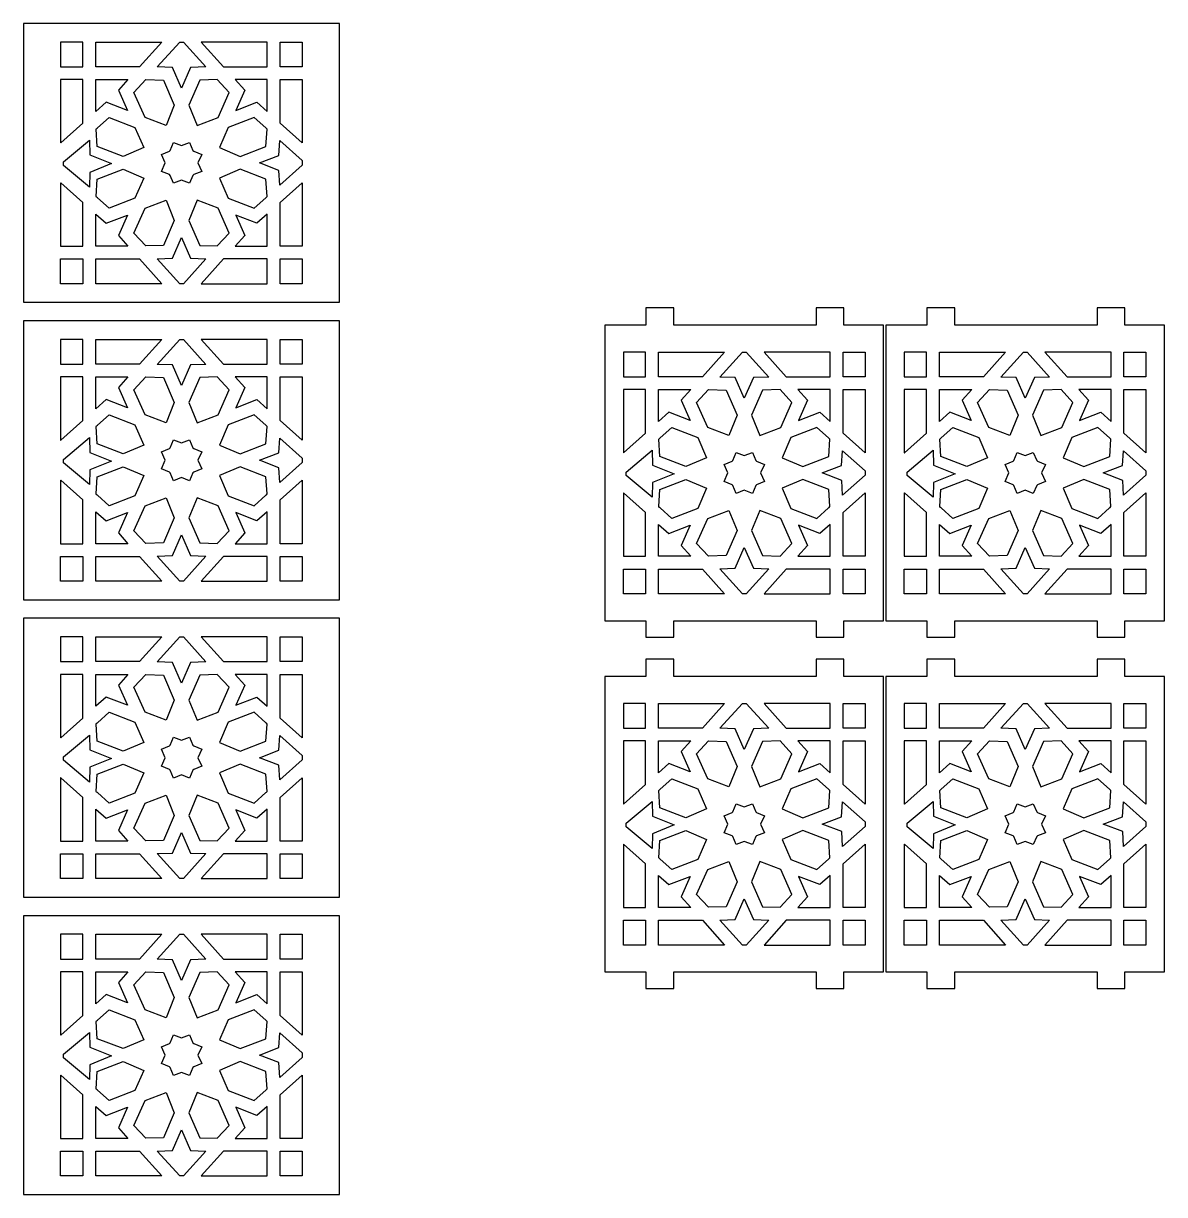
# Model space of a CAD drawing. Extents: x 48 to 1312, y 41 to 2271.
# Drawn here: x 48 to 661, y 1001 to 1631 of the extents above; entities that cross this region are included whole.
import ezdxf

# ---------------------------------------------------------------- set-up
doc = ezdxf.new("R2010")
doc.units = 0
doc.layers.add('IMPORTER_-_57', color=18, linetype='CONTINUOUS')
doc.layers.add('LAYER_1', color=18, linetype='CONTINUOUS')

msp = doc.modelspace()

# ---------------------------------------------------------------- linework, layer by layer
at = {"layer": 'IMPORTER_-_57'}
for points in [[(121.98, 1620.75), (110, 1607.45), (86.45, 1607.45), (86.45, 1620.75)], [(132.57, 1620.75), (133.54, 1620.75), (145.67, 1607.32), (137.45, 1607.05), (132.57, 1595.9), (127.69, 1607.05), (119.47, 1607.32), (131.59, 1620.75)], [(143.16, 1620.75), (155.14, 1607.45), (178.69, 1607.45), (178.69, 1620.75)], [(197.5, 1607.45), (185.66, 1607.45), (185.66, 1620.75), (197.5, 1620.75)], [(86.45, 1600.6), (103.73, 1600.6), (98.57, 1594.83), (103.45, 1583.95), (92.02, 1588.38), (86.45, 1583.41)], [(112.92, 1580.19), (106.93, 1593.62), (113.34, 1600.6), (122.82, 1600.2), (128.67, 1586.77), (124.21, 1575.89)], [(152.22, 1580.19), (158.21, 1593.62), (151.8, 1600.6), (142.32, 1600.2), (136.47, 1586.77), (140.93, 1575.89)], [(178.69, 1600.6), (161.41, 1600.6), (166.57, 1594.83), (161.69, 1583.95), (173.12, 1588.38), (178.69, 1583.41)], [(197.5, 1566.49), (185.66, 1577.1), (185.66, 1600.6), (197.5, 1600.6)], [(93.55, 1580.19), (107.49, 1574.82), (112.23, 1563.94), (101.08, 1559.24), (87.15, 1564.61), (86.59, 1573.88), (86.87, 1574.28), (87.28, 1574.55)], [(171.58, 1580.19), (157.65, 1574.82), (152.91, 1563.94), (164.06, 1559.24), (177.99, 1564.61), (178.55, 1573.88), (178.27, 1574.28), (177.85, 1574.55)], [(69.04, 1555.31), (69.04, 1556.25), (82.98, 1567.93), (83.26, 1560.01), (94.82, 1555.31), (83.26, 1550.61), (82.98, 1542.68), (69.04, 1554.37)], [(132.57, 1565.15), (136.89, 1566.76), (138.7, 1562.46), (139.12, 1562.06), (143.44, 1560.31), (141.35, 1555.75), (143.44, 1551.18), (139.12, 1549.44), (138.7, 1549.03), (136.89, 1544.74), (132.57, 1546.48), (128.25, 1544.74), (126.44, 1549.03), (126.02, 1549.44), (121.7, 1551.18), (123.79, 1555.75), (121.7, 1560.31), (126.02, 1562.06), (126.44, 1562.46), (128.25, 1566.76)], [(132.57, 1565.15), (136.89, 1566.76), (138.7, 1562.46), (139.12, 1562.06), (143.44, 1560.31), (141.35, 1555.75), (143.44, 1551.18), (139.12, 1549.44), (138.7, 1549.03), (136.89, 1544.74), (132.57, 1546.48), (128.25, 1544.74), (126.44, 1549.03), (126.02, 1549.44), (121.7, 1551.18), (123.79, 1555.75), (121.7, 1560.31), (126.02, 1562.06), (126.44, 1562.46), (128.25, 1566.76)], [(197.5, 1554.54), (185.38, 1543.8), (184.96, 1551.72), (174.51, 1555.75), (184.82, 1559.78), (185.38, 1567.7), (197.5, 1556.96)], [(87.28, 1536.95), (86.87, 1537.22), (86.59, 1537.62), (87.15, 1546.89), (101.08, 1552.26), (112.23, 1547.56), (107.49, 1536.68), (93.55, 1531.31)], [(177.85, 1536.95), (178.27, 1537.22), (178.55, 1537.62), (177.99, 1546.89), (164.06, 1552.26), (152.91, 1547.56), (157.65, 1536.68), (171.58, 1531.31)], [(197.5, 1510.89), (185.66, 1510.89), (185.66, 1534.4), (197.5, 1545)], [(112.92, 1531.31), (124.21, 1535.6), (128.67, 1524.73), (122.82, 1511.3), (113.34, 1511.03), (106.93, 1517.88)], [(152.22, 1531.31), (140.93, 1535.6), (136.47, 1524.73), (142.32, 1511.3), (151.8, 1511.03), (158.21, 1517.88)], [(86.45, 1510.89), (86.45, 1528.08), (92.02, 1523.25), (103.45, 1527.68), (98.57, 1516.67), (103.73, 1510.89)], [(178.69, 1510.89), (178.69, 1528.08), (173.12, 1523.25), (161.69, 1527.68), (166.57, 1516.67), (161.41, 1510.89)], [(132.57, 1515.59), (137.45, 1504.45), (145.67, 1504.18), (133.54, 1490.75), (132.57, 1490.75), (131.59, 1490.75), (119.47, 1504.18), (127.69, 1504.45)], [(86.45, 1504.04), (110, 1504.04), (121.98, 1490.75), (86.45, 1490.75)], [(178.69, 1504.04), (155.14, 1504.04), (143.16, 1490.75), (178.69, 1490.75)], [(197.5, 1490.75), (185.66, 1490.75), (185.66, 1504.04), (197.5, 1504.04)], [(121.98, 1460.75), (110, 1447.45), (86.45, 1447.45), (86.45, 1460.75)], [(132.57, 1460.75), (133.54, 1460.75), (145.67, 1447.32), (137.45, 1447.05), (132.57, 1435.9), (127.69, 1447.05), (119.47, 1447.32), (131.59, 1460.75)], [(143.16, 1460.75), (155.14, 1447.45), (178.69, 1447.45), (178.69, 1460.75)], [(197.5, 1447.45), (185.66, 1447.45), (185.66, 1460.75), (197.5, 1460.75)], [(424.72, 1453.93), (412.74, 1440.64), (389.19, 1440.64), (389.19, 1453.93)], [(435.31, 1453.93), (436.29, 1453.93), (448.41, 1440.5), (440.19, 1440.24), (435.31, 1429.09), (430.44, 1440.24), (422.21, 1440.5), (434.34, 1453.93)], [(445.9, 1453.93), (457.88, 1440.64), (481.43, 1440.64), (481.43, 1453.93)], [(500.24, 1440.64), (488.4, 1440.64), (488.4, 1453.93), (500.24, 1453.93)], [(575.87, 1453.93), (563.89, 1440.64), (540.34, 1440.64), (540.34, 1453.93)], [(586.46, 1453.93), (587.43, 1453.93), (599.56, 1440.5), (591.34, 1440.24), (586.46, 1429.09), (581.58, 1440.24), (573.36, 1440.5), (585.48, 1453.93)], [(597.05, 1453.93), (609.03, 1440.64), (632.58, 1440.64), (632.58, 1453.93)], [(651.39, 1440.64), (639.55, 1440.64), (639.55, 1453.93), (651.39, 1453.93)], [(86.45, 1440.6), (103.73, 1440.6), (98.57, 1434.83), (103.45, 1423.95), (92.02, 1428.38), (86.45, 1423.41)], [(112.92, 1420.19), (106.93, 1433.62), (113.34, 1440.6), (122.82, 1440.2), (128.67, 1426.77), (124.21, 1415.89)], [(152.22, 1420.19), (158.21, 1433.62), (151.8, 1440.6), (142.32, 1440.2), (136.47, 1426.77), (140.93, 1415.89)], [(178.69, 1440.6), (161.41, 1440.6), (166.57, 1434.83), (161.69, 1423.95), (173.12, 1428.38), (178.69, 1423.41)], [(197.5, 1406.49), (185.66, 1417.1), (185.66, 1440.6), (197.5, 1440.6)], [(389.19, 1433.79), (406.47, 1433.79), (401.31, 1428.01), (406.19, 1417.14), (394.77, 1421.57), (389.19, 1416.6)], [(415.67, 1413.38), (409.67, 1426.81), (416.08, 1433.79), (425.56, 1433.39), (431.41, 1419.96), (426.95, 1409.08)], [(454.96, 1413.38), (460.95, 1426.81), (454.54, 1433.79), (445.07, 1433.39), (439.21, 1419.96), (443.67, 1409.08)], [(481.43, 1433.79), (464.16, 1433.79), (469.31, 1428.01), (464.43, 1417.14), (475.86, 1421.57), (481.43, 1416.6)], [(500.24, 1399.68), (488.4, 1410.29), (488.4, 1433.79), (500.24, 1433.79)], [(540.34, 1433.79), (557.62, 1433.79), (552.46, 1428.01), (557.34, 1417.14), (545.91, 1421.57), (540.34, 1416.6)], [(566.81, 1413.38), (560.82, 1426.81), (567.23, 1433.79), (576.71, 1433.39), (582.56, 1419.96), (578.1, 1409.08)], [(606.11, 1413.38), (612.1, 1426.81), (605.69, 1433.79), (596.21, 1433.39), (590.36, 1419.96), (594.82, 1409.08)], [(632.58, 1433.79), (615.3, 1433.79), (620.46, 1428.01), (615.58, 1417.14), (627.01, 1421.57), (632.58, 1416.6)], [(651.39, 1399.68), (639.55, 1410.29), (639.55, 1433.79), (651.39, 1433.79)], [(93.55, 1420.19), (107.49, 1414.82), (112.23, 1403.94), (101.08, 1399.24), (87.15, 1404.61), (86.59, 1413.88), (86.87, 1414.28), (87.28, 1414.55)], [(171.58, 1420.19), (157.65, 1414.82), (152.91, 1403.94), (164.06, 1399.24), (177.99, 1404.61), (178.55, 1413.88), (178.27, 1414.28), (177.85, 1414.55)], [(396.3, 1413.38), (410.23, 1408), (414.97, 1397.13), (403.82, 1392.43), (389.89, 1397.8), (389.33, 1407.06), (389.61, 1407.47), (390.03, 1407.74)], [(474.33, 1413.38), (460.39, 1408), (455.66, 1397.13), (466.8, 1392.43), (480.74, 1397.8), (481.29, 1407.06), (481.01, 1407.47), (480.6, 1407.74)], [(547.45, 1413.38), (561.38, 1408), (566.12, 1397.13), (554.97, 1392.43), (541.04, 1397.8), (540.48, 1407.06), (540.76, 1407.47), (541.18, 1407.74)], [(625.47, 1413.38), (611.54, 1408), (606.8, 1397.13), (617.95, 1392.43), (631.88, 1397.8), (632.44, 1407.06), (632.16, 1407.47), (631.74, 1407.74)], [(69.04, 1395.31), (69.04, 1396.25), (82.98, 1407.93), (83.26, 1400.01), (94.82, 1395.31), (83.26, 1390.61), (82.98, 1382.68), (69.04, 1394.37)], [(132.57, 1405.15), (136.89, 1406.76), (138.7, 1402.46), (139.12, 1402.06), (143.44, 1400.31), (141.35, 1395.75), (143.44, 1391.18), (139.12, 1389.44), (138.7, 1389.03), (136.89, 1384.74), (132.57, 1386.48), (128.25, 1384.74), (126.44, 1389.03), (126.02, 1389.44), (121.7, 1391.18), (123.79, 1395.75), (121.7, 1400.31), (126.02, 1402.06), (126.44, 1402.46), (128.25, 1406.76)], [(132.57, 1405.15), (136.89, 1406.76), (138.7, 1402.46), (139.12, 1402.06), (143.44, 1400.31), (141.35, 1395.75), (143.44, 1391.18), (139.12, 1389.44), (138.7, 1389.03), (136.89, 1384.74), (132.57, 1386.48), (128.25, 1384.74), (126.44, 1389.03), (126.02, 1389.44), (121.7, 1391.18), (123.79, 1395.75), (121.7, 1400.31), (126.02, 1402.06), (126.44, 1402.46), (128.25, 1406.76)], [(197.5, 1394.54), (185.38, 1383.8), (184.96, 1391.72), (174.51, 1395.75), (184.82, 1399.78), (185.38, 1407.7), (197.5, 1396.96)], [(371.79, 1388.49), (371.79, 1389.43), (385.72, 1401.12), (386, 1393.19), (397.56, 1388.49), (386, 1383.79), (385.72, 1375.87), (371.79, 1387.55)], [(435.31, 1398.33), (439.63, 1399.95), (441.44, 1395.65), (441.86, 1395.25), (446.18, 1393.5), (444.09, 1388.93), (446.18, 1384.37), (441.86, 1382.62), (441.44, 1382.22), (439.63, 1377.92), (435.31, 1379.67), (430.99, 1377.92), (429.18, 1382.22), (428.76, 1382.62), (424.44, 1384.37), (426.53, 1388.93), (424.44, 1393.5), (428.76, 1395.25), (429.18, 1395.65), (430.99, 1399.95)], [(435.31, 1398.33), (439.63, 1399.95), (441.44, 1395.65), (441.86, 1395.25), (446.18, 1393.5), (444.09, 1388.93), (446.18, 1384.37), (441.86, 1382.62), (441.44, 1382.22), (439.63, 1377.92), (435.31, 1379.67), (430.99, 1377.92), (429.18, 1382.22), (428.76, 1382.62), (424.44, 1384.37), (426.53, 1388.93), (424.44, 1393.5), (428.76, 1395.25), (429.18, 1395.65), (430.99, 1399.95)], [(500.24, 1387.73), (488.12, 1376.98), (487.7, 1384.91), (477.25, 1388.93), (487.56, 1392.96), (488.12, 1400.89), (500.24, 1390.14)], [(522.93, 1388.49), (522.93, 1389.43), (536.87, 1401.12), (537.15, 1393.19), (548.71, 1388.49), (537.15, 1383.79), (536.87, 1375.87), (522.93, 1387.55)], [(586.46, 1398.33), (590.78, 1399.95), (592.59, 1395.65), (593.01, 1395.25), (597.33, 1393.5), (595.24, 1388.93), (597.33, 1384.37), (593.01, 1382.62), (592.59, 1382.22), (590.78, 1377.92), (586.46, 1379.67), (582.14, 1377.92), (580.33, 1382.22), (579.91, 1382.62), (575.59, 1384.37), (577.68, 1388.93), (575.59, 1393.5), (579.91, 1395.25), (580.33, 1395.65), (582.14, 1399.95)], [(586.46, 1398.33), (590.78, 1399.95), (592.59, 1395.65), (593.01, 1395.25), (597.33, 1393.5), (595.24, 1388.93), (597.33, 1384.37), (593.01, 1382.62), (592.59, 1382.22), (590.78, 1377.92), (586.46, 1379.67), (582.14, 1377.92), (580.33, 1382.22), (579.91, 1382.62), (575.59, 1384.37), (577.68, 1388.93), (575.59, 1393.5), (579.91, 1395.25), (580.33, 1395.65), (582.14, 1399.95)], [(651.39, 1387.73), (639.27, 1376.98), (638.85, 1384.91), (628.4, 1388.93), (638.71, 1392.96), (639.27, 1400.89), (651.39, 1390.14)], [(87.28, 1376.95), (86.87, 1377.22), (86.59, 1377.62), (87.15, 1386.89), (101.08, 1392.26), (112.23, 1387.56), (107.49, 1376.68), (93.55, 1371.31)], [(177.85, 1376.95), (178.27, 1377.22), (178.55, 1377.62), (177.99, 1386.89), (164.06, 1392.26), (152.91, 1387.56), (157.65, 1376.68), (171.58, 1371.31)], [(197.5, 1350.89), (185.66, 1350.89), (185.66, 1374.4), (197.5, 1385)], [(390.03, 1370.13), (389.61, 1370.4), (389.33, 1370.8), (389.89, 1380.07), (403.82, 1385.44), (414.97, 1380.74), (410.23, 1369.86), (396.3, 1364.49)], [(480.6, 1370.13), (481.01, 1370.4), (481.29, 1370.8), (480.74, 1380.07), (466.8, 1385.44), (455.66, 1380.74), (460.39, 1369.86), (474.33, 1364.49)], [(541.18, 1370.13), (540.76, 1370.4), (540.48, 1370.8), (541.04, 1380.07), (554.97, 1385.44), (566.12, 1380.74), (561.38, 1369.86), (547.45, 1364.49)], [(631.74, 1370.13), (632.16, 1370.4), (632.44, 1370.8), (631.88, 1380.07), (617.95, 1385.44), (606.8, 1380.74), (611.54, 1369.86), (625.47, 1364.49)], [(112.92, 1371.31), (124.21, 1375.6), (128.67, 1364.73), (122.82, 1351.3), (113.34, 1351.03), (106.93, 1357.88)], [(152.22, 1371.31), (140.93, 1375.6), (136.47, 1364.73), (142.32, 1351.3), (151.8, 1351.03), (158.21, 1357.88)], [(500.24, 1344.08), (488.4, 1344.08), (488.4, 1367.58), (500.24, 1378.19)], [(651.39, 1344.08), (639.55, 1344.08), (639.55, 1367.58), (651.39, 1378.19)], [(86.45, 1350.89), (86.45, 1368.08), (92.02, 1363.25), (103.45, 1367.68), (98.57, 1356.67), (103.73, 1350.89)], [(178.69, 1350.89), (178.69, 1368.08), (173.12, 1363.25), (161.69, 1367.68), (166.57, 1356.67), (161.41, 1350.89)], [(415.67, 1364.49), (426.95, 1368.79), (431.41, 1357.91), (425.56, 1344.48), (416.08, 1344.21), (409.67, 1351.06)], [(454.96, 1364.49), (443.67, 1368.79), (439.21, 1357.91), (445.07, 1344.48), (454.54, 1344.21), (460.95, 1351.06)], [(566.81, 1364.49), (578.1, 1368.79), (582.56, 1357.91), (576.71, 1344.48), (567.23, 1344.21), (560.82, 1351.06)], [(606.11, 1364.49), (594.82, 1368.79), (590.36, 1357.91), (596.21, 1344.48), (605.69, 1344.21), (612.1, 1351.06)], [(389.19, 1344.08), (389.19, 1361.27), (394.77, 1356.43), (406.19, 1360.87), (401.31, 1349.85), (406.47, 1344.08)], [(481.43, 1344.08), (481.43, 1361.27), (475.86, 1356.43), (464.43, 1360.87), (469.31, 1349.85), (464.16, 1344.08)], [(540.34, 1344.08), (540.34, 1361.27), (545.91, 1356.43), (557.34, 1360.87), (552.46, 1349.85), (557.62, 1344.08)], [(632.58, 1344.08), (632.58, 1361.27), (627.01, 1356.43), (615.58, 1360.87), (620.46, 1349.85), (615.3, 1344.08)], [(132.57, 1355.59), (137.45, 1344.45), (145.67, 1344.18), (133.54, 1330.75), (132.57, 1330.75), (131.59, 1330.75), (119.47, 1344.18), (127.69, 1344.45)], [(435.31, 1348.78), (440.19, 1337.63), (448.41, 1337.36), (436.29, 1323.93), (435.31, 1323.93), (434.34, 1323.93), (422.21, 1337.36), (430.44, 1337.63)], [(586.46, 1348.78), (591.34, 1337.63), (599.56, 1337.36), (587.43, 1323.93), (586.46, 1323.93), (585.48, 1323.93), (573.36, 1337.36), (581.58, 1337.63)], [(86.45, 1344.04), (110, 1344.04), (121.98, 1330.75), (86.45, 1330.75)], [(178.69, 1344.04), (155.14, 1344.04), (143.16, 1330.75), (178.69, 1330.75)], [(197.5, 1330.75), (185.66, 1330.75), (185.66, 1344.04), (197.5, 1344.04)], [(389.19, 1337.23), (412.74, 1337.23), (424.72, 1323.93), (389.19, 1323.93)], [(481.43, 1337.23), (457.88, 1337.23), (445.9, 1323.93), (481.43, 1323.93)], [(500.24, 1323.93), (488.4, 1323.93), (488.4, 1337.23), (500.24, 1337.23)], [(540.34, 1337.23), (563.89, 1337.23), (575.87, 1323.93), (540.34, 1323.93)], [(632.58, 1337.23), (609.03, 1337.23), (597.05, 1323.93), (632.58, 1323.93)], [(651.39, 1323.93), (639.55, 1323.93), (639.55, 1337.23), (651.39, 1337.23)], [(121.98, 1300.75), (110, 1287.45), (86.45, 1287.45), (86.45, 1300.75)], [(132.57, 1300.75), (133.54, 1300.75), (145.67, 1287.32), (137.45, 1287.05), (132.57, 1275.9), (127.69, 1287.05), (119.47, 1287.32), (131.59, 1300.75)], [(143.16, 1300.75), (155.14, 1287.45), (178.69, 1287.45), (178.69, 1300.75)], [(197.5, 1287.45), (185.66, 1287.45), (185.66, 1300.75), (197.5, 1300.75)], [(86.45, 1280.6), (103.73, 1280.6), (98.57, 1274.83), (103.45, 1263.95), (92.02, 1268.38), (86.45, 1263.41)], [(112.92, 1260.19), (106.93, 1273.62), (113.34, 1280.6), (122.82, 1280.2), (128.67, 1266.77), (124.21, 1255.89)], [(152.22, 1260.19), (158.21, 1273.62), (151.8, 1280.6), (142.32, 1280.2), (136.47, 1266.77), (140.93, 1255.89)], [(178.69, 1280.6), (161.41, 1280.6), (166.57, 1274.83), (161.69, 1263.95), (173.12, 1268.38), (178.69, 1263.41)], [(197.5, 1246.49), (185.66, 1257.1), (185.66, 1280.6), (197.5, 1280.6)], [(93.55, 1260.19), (107.49, 1254.82), (112.23, 1243.94), (101.08, 1239.24), (87.15, 1244.61), (86.59, 1253.88), (86.87, 1254.28), (87.28, 1254.55)], [(171.58, 1260.19), (157.65, 1254.82), (152.91, 1243.94), (164.06, 1239.24), (177.99, 1244.61), (178.55, 1253.88), (178.27, 1254.28), (177.85, 1254.55)], [(424.72, 1265), (412.74, 1251.7), (389.19, 1251.7), (389.19, 1265)], [(435.31, 1265), (436.29, 1265), (448.41, 1251.57), (440.19, 1251.3), (435.31, 1240.15), (430.44, 1251.3), (422.21, 1251.57), (434.34, 1265)], [(445.9, 1265), (457.88, 1251.7), (481.43, 1251.7), (481.43, 1265)], [(500.24, 1251.7), (488.4, 1251.7), (488.4, 1265), (500.24, 1265)], [(575.87, 1265), (563.89, 1251.7), (540.34, 1251.7), (540.34, 1265)], [(586.46, 1265), (587.43, 1265), (599.56, 1251.57), (591.34, 1251.3), (586.46, 1240.15), (581.58, 1251.3), (573.36, 1251.57), (585.48, 1265)], [(597.05, 1265), (609.03, 1251.7), (632.58, 1251.7), (632.58, 1265)], [(651.39, 1251.7), (639.55, 1251.7), (639.55, 1265), (651.39, 1265)], [(69.04, 1235.31), (69.04, 1236.25), (82.98, 1247.93), (83.26, 1240.01), (94.82, 1235.31), (83.26, 1230.61), (82.98, 1222.68), (69.04, 1234.37)], [(197.5, 1234.54), (185.38, 1223.8), (184.96, 1231.72), (174.51, 1235.75), (184.82, 1239.78), (185.38, 1247.7), (197.5, 1236.96)], [(132.57, 1245.15), (136.89, 1246.76), (138.7, 1242.46), (139.12, 1242.06), (143.44, 1240.31), (141.35, 1235.75), (143.44, 1231.18), (139.12, 1229.44), (138.7, 1229.03), (136.89, 1224.74), (132.57, 1226.48), (128.25, 1224.74), (126.44, 1229.03), (126.02, 1229.44), (121.7, 1231.18), (123.79, 1235.75), (121.7, 1240.31), (126.02, 1242.06), (126.44, 1242.46), (128.25, 1246.76)], [(132.57, 1245.15), (136.89, 1246.76), (138.7, 1242.46), (139.12, 1242.06), (143.44, 1240.31), (141.35, 1235.75), (143.44, 1231.18), (139.12, 1229.44), (138.7, 1229.03), (136.89, 1224.74), (132.57, 1226.48), (128.25, 1224.74), (126.44, 1229.03), (126.02, 1229.44), (121.7, 1231.18), (123.79, 1235.75), (121.7, 1240.31), (126.02, 1242.06), (126.44, 1242.46), (128.25, 1246.76)], [(389.19, 1244.86), (406.47, 1244.86), (401.31, 1239.08), (406.19, 1228.2), (394.77, 1232.63), (389.19, 1227.67)], [(415.67, 1224.44), (409.67, 1237.87), (416.08, 1244.86), (425.56, 1244.45), (431.41, 1231.02), (426.95, 1220.14)], [(454.96, 1224.44), (460.95, 1237.87), (454.54, 1244.86), (445.07, 1244.45), (439.21, 1231.02), (443.67, 1220.14)], [(481.43, 1244.86), (464.16, 1244.86), (469.31, 1239.08), (464.43, 1228.2), (475.86, 1232.63), (481.43, 1227.67)], [(500.24, 1210.74), (488.4, 1221.35), (488.4, 1244.86), (500.24, 1244.86)], [(540.34, 1244.86), (557.62, 1244.86), (552.46, 1239.08), (557.34, 1228.2), (545.91, 1232.63), (540.34, 1227.67)], [(566.81, 1224.44), (560.82, 1237.87), (567.23, 1244.86), (576.71, 1244.45), (582.56, 1231.02), (578.1, 1220.14)], [(606.11, 1224.44), (612.1, 1237.87), (605.69, 1244.86), (596.21, 1244.45), (590.36, 1231.02), (594.82, 1220.14)], [(632.58, 1244.86), (615.3, 1244.86), (620.46, 1239.08), (615.58, 1228.2), (627.01, 1232.63), (632.58, 1227.67)], [(651.39, 1210.74), (639.55, 1221.35), (639.55, 1244.86), (651.39, 1244.86)], [(87.28, 1216.95), (86.87, 1217.22), (86.59, 1217.62), (87.15, 1226.89), (101.08, 1232.26), (112.23, 1227.56), (107.49, 1216.68), (93.55, 1211.31)], [(177.85, 1216.95), (178.27, 1217.22), (178.55, 1217.62), (177.99, 1226.89), (164.06, 1232.26), (152.91, 1227.56), (157.65, 1216.68), (171.58, 1211.31)], [(197.5, 1190.89), (185.66, 1190.89), (185.66, 1214.4), (197.5, 1225)], [(396.3, 1224.44), (410.23, 1219.07), (414.97, 1208.19), (403.82, 1203.49), (389.89, 1208.86), (389.33, 1218.13), (389.61, 1218.53), (390.03, 1218.8)], [(474.33, 1224.44), (460.39, 1219.07), (455.66, 1208.19), (466.8, 1203.49), (480.74, 1208.86), (481.29, 1218.13), (481.01, 1218.53), (480.6, 1218.8)], [(547.45, 1224.44), (561.38, 1219.07), (566.12, 1208.19), (554.97, 1203.49), (541.04, 1208.86), (540.48, 1218.13), (540.76, 1218.53), (541.18, 1218.8)], [(625.47, 1224.44), (611.54, 1219.07), (606.8, 1208.19), (617.95, 1203.49), (631.88, 1208.86), (632.44, 1218.13), (632.16, 1218.53), (631.74, 1218.8)], [(112.92, 1211.31), (124.21, 1215.6), (128.67, 1204.73), (122.82, 1191.3), (113.34, 1191.03), (106.93, 1197.88)], [(152.22, 1211.31), (140.93, 1215.6), (136.47, 1204.73), (142.32, 1191.3), (151.8, 1191.03), (158.21, 1197.88)], [(371.79, 1199.56), (371.79, 1200.5), (385.72, 1212.18), (386, 1204.26), (397.56, 1199.56), (386, 1194.86), (385.72, 1186.93), (371.79, 1198.62)], [(435.31, 1209.4), (439.63, 1211.01), (441.44, 1206.72), (441.86, 1206.31), (446.18, 1204.57), (444.09, 1200), (446.18, 1195.43), (441.86, 1193.69), (441.44, 1193.29), (439.63, 1188.99), (435.31, 1190.73), (430.99, 1188.99), (429.18, 1193.29), (428.76, 1193.69), (424.44, 1195.43), (426.53, 1200), (424.44, 1204.57), (428.76, 1206.31), (429.18, 1206.72), (430.99, 1211.01)], [(435.31, 1209.4), (439.63, 1211.01), (441.44, 1206.72), (441.86, 1206.31), (446.18, 1204.57), (444.09, 1200), (446.18, 1195.43), (441.86, 1193.69), (441.44, 1193.29), (439.63, 1188.99), (435.31, 1190.73), (430.99, 1188.99), (429.18, 1193.29), (428.76, 1193.69), (424.44, 1195.43), (426.53, 1200), (424.44, 1204.57), (428.76, 1206.31), (429.18, 1206.72), (430.99, 1211.01)], [(500.24, 1198.79), (488.12, 1188.05), (487.7, 1195.97), (477.25, 1200), (487.56, 1204.03), (488.12, 1211.95), (500.24, 1201.21)], [(522.93, 1199.56), (522.93, 1200.5), (536.87, 1212.18), (537.15, 1204.26), (548.71, 1199.56), (537.15, 1194.86), (536.87, 1186.93), (522.93, 1198.62)], [(586.46, 1209.4), (590.78, 1211.01), (592.59, 1206.72), (593.01, 1206.31), (597.33, 1204.57), (595.24, 1200), (597.33, 1195.43), (593.01, 1193.69), (592.59, 1193.29), (590.78, 1188.99), (586.46, 1190.73), (582.14, 1188.99), (580.33, 1193.29), (579.91, 1193.69), (575.59, 1195.43), (577.68, 1200), (575.59, 1204.57), (579.91, 1206.31), (580.33, 1206.72), (582.14, 1211.01)], [(586.46, 1209.4), (590.78, 1211.01), (592.59, 1206.72), (593.01, 1206.31), (597.33, 1204.57), (595.24, 1200), (597.33, 1195.43), (593.01, 1193.69), (592.59, 1193.29), (590.78, 1188.99), (586.46, 1190.73), (582.14, 1188.99), (580.33, 1193.29), (579.91, 1193.69), (575.59, 1195.43), (577.68, 1200), (575.59, 1204.57), (579.91, 1206.31), (580.33, 1206.72), (582.14, 1211.01)], [(651.39, 1198.79), (639.27, 1188.05), (638.85, 1195.97), (628.4, 1200), (638.71, 1204.03), (639.27, 1211.95), (651.39, 1201.21)], [(86.45, 1190.89), (86.45, 1208.08), (92.02, 1203.25), (103.45, 1207.68), (98.57, 1196.67), (103.73, 1190.89)], [(178.69, 1190.89), (178.69, 1208.08), (173.12, 1203.25), (161.69, 1207.68), (166.57, 1196.67), (161.41, 1190.89)], [(132.57, 1195.59), (137.45, 1184.45), (145.67, 1184.18), (133.54, 1170.75), (132.57, 1170.75), (131.59, 1170.75), (119.47, 1184.18), (127.69, 1184.45)], [(390.03, 1181.2), (389.61, 1181.47), (389.33, 1181.87), (389.89, 1191.14), (403.82, 1196.51), (414.97, 1191.81), (410.23, 1180.93), (396.3, 1175.56)], [(480.6, 1181.2), (481.01, 1181.47), (481.29, 1181.87), (480.74, 1191.14), (466.8, 1196.51), (455.66, 1191.81), (460.39, 1180.93), (474.33, 1175.56)], [(541.18, 1181.2), (540.76, 1181.47), (540.48, 1181.87), (541.04, 1191.14), (554.97, 1196.51), (566.12, 1191.81), (561.38, 1180.93), (547.45, 1175.56)], [(631.74, 1181.2), (632.16, 1181.47), (632.44, 1181.87), (631.88, 1191.14), (617.95, 1196.51), (606.8, 1191.81), (611.54, 1180.93), (625.47, 1175.56)], [(500.24, 1155.14), (488.4, 1155.14), (488.4, 1178.65), (500.24, 1189.26)], [(651.39, 1155.14), (639.55, 1155.14), (639.55, 1178.65), (651.39, 1189.26)], [(86.45, 1184.04), (110, 1184.04), (121.98, 1170.75), (86.45, 1170.75)], [(178.69, 1184.04), (155.14, 1184.04), (143.16, 1170.75), (178.69, 1170.75)], [(197.5, 1170.75), (185.66, 1170.75), (185.66, 1184.04), (197.5, 1184.04)], [(415.67, 1175.56), (426.95, 1179.86), (431.41, 1168.98), (425.56, 1155.55), (416.08, 1155.28), (409.67, 1162.13)], [(454.96, 1175.56), (443.67, 1179.86), (439.21, 1168.98), (445.07, 1155.55), (454.54, 1155.28), (460.95, 1162.13)], [(566.81, 1175.56), (578.1, 1179.86), (582.56, 1168.98), (576.71, 1155.55), (567.23, 1155.28), (560.82, 1162.13)], [(606.11, 1175.56), (594.82, 1179.86), (590.36, 1168.98), (596.21, 1155.55), (605.69, 1155.28), (612.1, 1162.13)], [(389.19, 1155.14), (389.19, 1172.33), (394.77, 1167.5), (406.19, 1171.93), (401.31, 1160.92), (406.47, 1155.14)], [(481.43, 1155.14), (481.43, 1172.33), (475.86, 1167.5), (464.43, 1171.93), (469.31, 1160.92), (464.16, 1155.14)], [(540.34, 1155.14), (540.34, 1172.33), (545.91, 1167.5), (557.34, 1171.93), (552.46, 1160.92), (557.62, 1155.14)], [(632.58, 1155.14), (632.58, 1172.33), (627.01, 1167.5), (615.58, 1171.93), (620.46, 1160.92), (615.3, 1155.14)], [(435.31, 1159.85), (440.19, 1148.7), (448.41, 1148.43), (436.29, 1135), (435.31, 1135), (434.34, 1135), (422.21, 1148.43), (430.44, 1148.7)], [(586.46, 1159.85), (591.34, 1148.7), (599.56, 1148.43), (587.43, 1135), (586.46, 1135), (585.48, 1135), (573.36, 1148.43), (581.58, 1148.7)], [(389.19, 1148.3), (412.74, 1148.3), (424.72, 1135), (389.19, 1135)], [(481.43, 1148.3), (457.88, 1148.3), (445.9, 1135), (481.43, 1135)], [(500.24, 1135), (488.4, 1135), (488.4, 1148.3), (500.24, 1148.3)], [(540.34, 1148.3), (563.89, 1148.3), (575.87, 1135), (540.34, 1135)], [(632.58, 1148.3), (609.03, 1148.3), (597.05, 1135), (632.58, 1135)], [(651.39, 1135), (639.55, 1135), (639.55, 1148.3), (651.39, 1148.3)], [(121.98, 1140.75), (110, 1127.45), (86.45, 1127.45), (86.45, 1140.75)], [(132.57, 1140.75), (133.54, 1140.75), (145.67, 1127.32), (137.45, 1127.05), (132.57, 1115.9), (127.69, 1127.05), (119.47, 1127.32), (131.59, 1140.75)], [(143.16, 1140.75), (155.14, 1127.45), (178.69, 1127.45), (178.69, 1140.75)], [(197.5, 1127.45), (185.66, 1127.45), (185.66, 1140.75), (197.5, 1140.75)], [(86.45, 1120.6), (103.73, 1120.6), (98.57, 1114.83), (103.45, 1103.95), (92.02, 1108.38), (86.45, 1103.41)], [(112.92, 1100.19), (106.93, 1113.62), (113.34, 1120.6), (122.82, 1120.2), (128.67, 1106.77), (124.21, 1095.89)], [(152.22, 1100.19), (158.21, 1113.62), (151.8, 1120.6), (142.32, 1120.2), (136.47, 1106.77), (140.93, 1095.89)], [(178.69, 1120.6), (161.41, 1120.6), (166.57, 1114.83), (161.69, 1103.95), (173.12, 1108.38), (178.69, 1103.41)], [(197.5, 1086.49), (185.66, 1097.1), (185.66, 1120.6), (197.5, 1120.6)], [(93.55, 1100.19), (107.49, 1094.82), (112.23, 1083.94), (101.08, 1079.24), (87.15, 1084.61), (86.59, 1093.88), (86.87, 1094.28), (87.28, 1094.55)], [(171.58, 1100.19), (157.65, 1094.82), (152.91, 1083.94), (164.06, 1079.24), (177.99, 1084.61), (178.55, 1093.88), (178.27, 1094.28), (177.85, 1094.55)], [(69.04, 1075.31), (69.04, 1076.25), (82.98, 1087.93), (83.26, 1080.01), (94.82, 1075.31), (83.26, 1070.61), (82.98, 1062.68), (69.04, 1074.37)], [(132.57, 1085.15), (136.89, 1086.76), (138.7, 1082.46), (139.12, 1082.06), (143.44, 1080.31), (141.35, 1075.75), (143.44, 1071.18), (139.12, 1069.44), (138.7, 1069.03), (136.89, 1064.74), (132.57, 1066.48), (128.25, 1064.74), (126.44, 1069.03), (126.02, 1069.44), (121.7, 1071.18), (123.79, 1075.75), (121.7, 1080.31), (126.02, 1082.06), (126.44, 1082.46), (128.25, 1086.76)], [(132.57, 1085.15), (136.89, 1086.76), (138.7, 1082.46), (139.12, 1082.06), (143.44, 1080.31), (141.35, 1075.75), (143.44, 1071.18), (139.12, 1069.44), (138.7, 1069.03), (136.89, 1064.74), (132.57, 1066.48), (128.25, 1064.74), (126.44, 1069.03), (126.02, 1069.44), (121.7, 1071.18), (123.79, 1075.75), (121.7, 1080.31), (126.02, 1082.06), (126.44, 1082.46), (128.25, 1086.76)], [(197.5, 1074.54), (185.38, 1063.8), (184.96, 1071.72), (174.51, 1075.75), (184.82, 1079.78), (185.38, 1087.7), (197.5, 1076.96)], [(87.28, 1056.95), (86.87, 1057.22), (86.59, 1057.62), (87.15, 1066.89), (101.08, 1072.26), (112.23, 1067.56), (107.49, 1056.68), (93.55, 1051.31)], [(177.85, 1056.95), (178.27, 1057.22), (178.55, 1057.62), (177.99, 1066.89), (164.06, 1072.26), (152.91, 1067.56), (157.65, 1056.68), (171.58, 1051.31)], [(197.5, 1030.89), (185.66, 1030.89), (185.66, 1054.4), (197.5, 1065)], [(112.92, 1051.31), (124.21, 1055.6), (128.67, 1044.73), (122.82, 1031.3), (113.34, 1031.03), (106.93, 1037.88)], [(152.22, 1051.31), (140.93, 1055.6), (136.47, 1044.73), (142.32, 1031.3), (151.8, 1031.03), (158.21, 1037.88)], [(86.45, 1030.89), (86.45, 1048.08), (92.02, 1043.25), (103.45, 1047.68), (98.57, 1036.67), (103.73, 1030.89)], [(178.69, 1030.89), (178.69, 1048.08), (173.12, 1043.25), (161.69, 1047.68), (166.57, 1036.67), (161.41, 1030.89)], [(132.57, 1035.59), (137.45, 1024.45), (145.67, 1024.18), (133.54, 1010.75), (132.57, 1010.75), (131.59, 1010.75), (119.47, 1024.18), (127.69, 1024.45)], [(86.45, 1024.04), (110, 1024.04), (121.98, 1010.75), (86.45, 1010.75)], [(178.69, 1024.04), (155.14, 1024.04), (143.16, 1010.75), (178.69, 1010.75)], [(197.5, 1010.75), (185.66, 1010.75), (185.66, 1024.04), (197.5, 1024.04)]]:
    msp.add_lwpolyline(points, close=True, dxfattribs=at)
at = {"layer": 'LAYER_1'}
for points in [[(47.5, 1480.75), (217.5, 1480.75), (217.5, 1630.75), (47.5, 1630.75)], [(67.5, 1620.75), (67.5, 1607.45), (67.64, 1607.45), (79.48, 1607.45), (79.48, 1620.75), (67.64, 1620.75)], [(67.5, 1600.6), (67.5, 1566.62), (67.64, 1566.49), (79.48, 1577.1), (79.48, 1600.6), (67.64, 1600.6)], [(67.5, 1544.88), (67.5, 1510.89), (67.64, 1510.89), (79.48, 1510.89), (79.48, 1534.4), (67.64, 1545)], [(67.5, 1504.04), (67.64, 1504.04), (79.48, 1504.04), (79.48, 1490.75), (67.64, 1490.75), (67.5, 1490.75)], [(382.33, 1468.41), (360.24, 1468.41), (360.24, 1309.44), (382.33, 1309.44), (382.33, 1300.53), (397.33, 1300.53), (397.33, 1309.44), (473.93, 1309.44), (473.93, 1300.53), (488.93, 1300.53), (488.93, 1309.44), (510.24, 1309.44), (510.24, 1468.41), (488.93, 1468.41), (488.93, 1477.68), (473.93, 1477.68), (473.93, 1468.41), (397.33, 1468.41), (397.33, 1477.68), (382.33, 1477.68)], [(533.47, 1468.41), (511.39, 1468.41), (511.39, 1309.44), (533.47, 1309.44), (533.47, 1300.53), (548.47, 1300.53), (548.47, 1309.44), (625.08, 1309.44), (625.08, 1300.53), (640.08, 1300.53), (640.08, 1309.44), (661.39, 1309.44), (661.39, 1468.41), (640.08, 1468.41), (640.08, 1477.68), (625.08, 1477.68), (625.08, 1468.41), (548.47, 1468.41), (548.47, 1477.68), (533.47, 1477.68)], [(47.5, 1320.75), (217.5, 1320.75), (217.5, 1470.75), (47.5, 1470.75)], [(67.5, 1460.75), (67.5, 1447.45), (67.64, 1447.45), (79.48, 1447.45), (79.48, 1460.75), (67.64, 1460.75)], [(370.24, 1453.93), (370.24, 1440.64), (370.38, 1440.64), (382.23, 1440.64), (382.23, 1453.93), (370.38, 1453.93)], [(521.39, 1453.93), (521.39, 1440.64), (521.53, 1440.64), (533.37, 1440.64), (533.37, 1453.93), (521.53, 1453.93)], [(67.5, 1440.6), (67.5, 1406.62), (67.64, 1406.49), (79.48, 1417.1), (79.48, 1440.6), (67.64, 1440.6)], [(370.24, 1433.79), (370.24, 1399.8), (370.38, 1399.68), (382.23, 1410.29), (382.23, 1433.79), (370.38, 1433.79)], [(521.39, 1433.79), (521.39, 1399.8), (521.53, 1399.68), (533.37, 1410.29), (533.37, 1433.79), (521.53, 1433.79)], [(67.5, 1384.88), (67.5, 1350.89), (67.64, 1350.89), (79.48, 1350.89), (79.48, 1374.4), (67.64, 1385)], [(370.24, 1378.07), (370.24, 1344.08), (370.38, 1344.08), (382.23, 1344.08), (382.23, 1367.58), (370.38, 1378.19)], [(521.39, 1378.07), (521.39, 1344.08), (521.53, 1344.08), (533.37, 1344.08), (533.37, 1367.58), (521.53, 1378.19)], [(67.5, 1344.04), (67.64, 1344.04), (79.48, 1344.04), (79.48, 1330.75), (67.64, 1330.75), (67.5, 1330.75)], [(370.24, 1337.23), (370.38, 1337.23), (382.23, 1337.23), (382.23, 1323.93), (370.38, 1323.93), (370.24, 1323.93)], [(521.39, 1337.23), (521.53, 1337.23), (533.37, 1337.23), (533.37, 1323.93), (521.53, 1323.93), (521.39, 1323.93)], [(47.5, 1160.75), (217.5, 1160.75), (217.5, 1310.75), (47.5, 1310.75)], [(67.5, 1300.75), (67.5, 1287.45), (67.64, 1287.45), (79.48, 1287.45), (79.48, 1300.75), (67.64, 1300.75)], [(382.33, 1279.48), (360.24, 1279.48), (360.24, 1120.5), (382.33, 1120.5), (382.33, 1111.6), (397.33, 1111.6), (397.33, 1120.5), (473.93, 1120.5), (473.93, 1111.6), (488.93, 1111.6), (488.93, 1120.5), (510.24, 1120.5), (510.24, 1279.48), (488.93, 1279.48), (488.93, 1288.74), (473.93, 1288.74), (473.93, 1279.48), (397.33, 1279.48), (397.33, 1288.74), (382.33, 1288.74)], [(533.47, 1279.48), (511.39, 1279.48), (511.39, 1120.5), (533.47, 1120.5), (533.47, 1111.6), (548.47, 1111.6), (548.47, 1120.5), (625.08, 1120.5), (625.08, 1111.6), (640.08, 1111.6), (640.08, 1120.5), (661.39, 1120.5), (661.39, 1279.48), (640.08, 1279.48), (640.08, 1288.74), (625.08, 1288.74), (625.08, 1279.48), (548.47, 1279.48), (548.47, 1288.74), (533.47, 1288.74)], [(67.5, 1280.6), (67.5, 1246.62), (67.64, 1246.49), (79.48, 1257.1), (79.48, 1280.6), (67.64, 1280.6)], [(370.24, 1265), (370.24, 1251.7), (370.38, 1251.7), (382.23, 1251.7), (382.23, 1265), (370.38, 1265)], [(521.39, 1265), (521.39, 1251.7), (521.53, 1251.7), (533.37, 1251.7), (533.37, 1265), (521.53, 1265)], [(370.24, 1244.86), (370.24, 1210.87), (370.38, 1210.74), (382.23, 1221.35), (382.23, 1244.86), (370.38, 1244.86)], [(521.39, 1244.86), (521.39, 1210.87), (521.53, 1210.74), (533.37, 1221.35), (533.37, 1244.86), (521.53, 1244.86)], [(67.5, 1224.88), (67.5, 1190.89), (67.64, 1190.89), (79.48, 1190.89), (79.48, 1214.4), (67.64, 1225)], [(370.24, 1189.13), (370.24, 1155.14), (370.38, 1155.14), (382.23, 1155.14), (382.23, 1178.65), (370.38, 1189.26)], [(521.39, 1189.13), (521.39, 1155.14), (521.53, 1155.14), (533.37, 1155.14), (533.37, 1178.65), (521.53, 1189.26)], [(67.5, 1184.04), (67.64, 1184.04), (79.48, 1184.04), (79.48, 1170.75), (67.64, 1170.75), (67.5, 1170.75)], [(47.5, 1000.75), (217.5, 1000.75), (217.5, 1150.75), (47.5, 1150.75)], [(370.24, 1148.3), (370.38, 1148.3), (382.23, 1148.3), (382.23, 1135), (370.38, 1135), (370.24, 1135)], [(521.39, 1148.3), (521.53, 1148.3), (533.37, 1148.3), (533.37, 1135), (521.53, 1135), (521.39, 1135)], [(67.5, 1140.75), (67.5, 1127.45), (67.64, 1127.45), (79.48, 1127.45), (79.48, 1140.75), (67.64, 1140.75)], [(67.5, 1120.6), (67.5, 1086.62), (67.64, 1086.49), (79.48, 1097.1), (79.48, 1120.6), (67.64, 1120.6)], [(67.5, 1064.88), (67.5, 1030.89), (67.64, 1030.89), (79.48, 1030.89), (79.48, 1054.4), (67.64, 1065)], [(67.5, 1024.04), (67.64, 1024.04), (79.48, 1024.04), (79.48, 1010.75), (67.64, 1010.75), (67.5, 1010.75)]]:
    msp.add_lwpolyline(points, close=True, dxfattribs=at)

doc.saveas('drawing.dxf')
